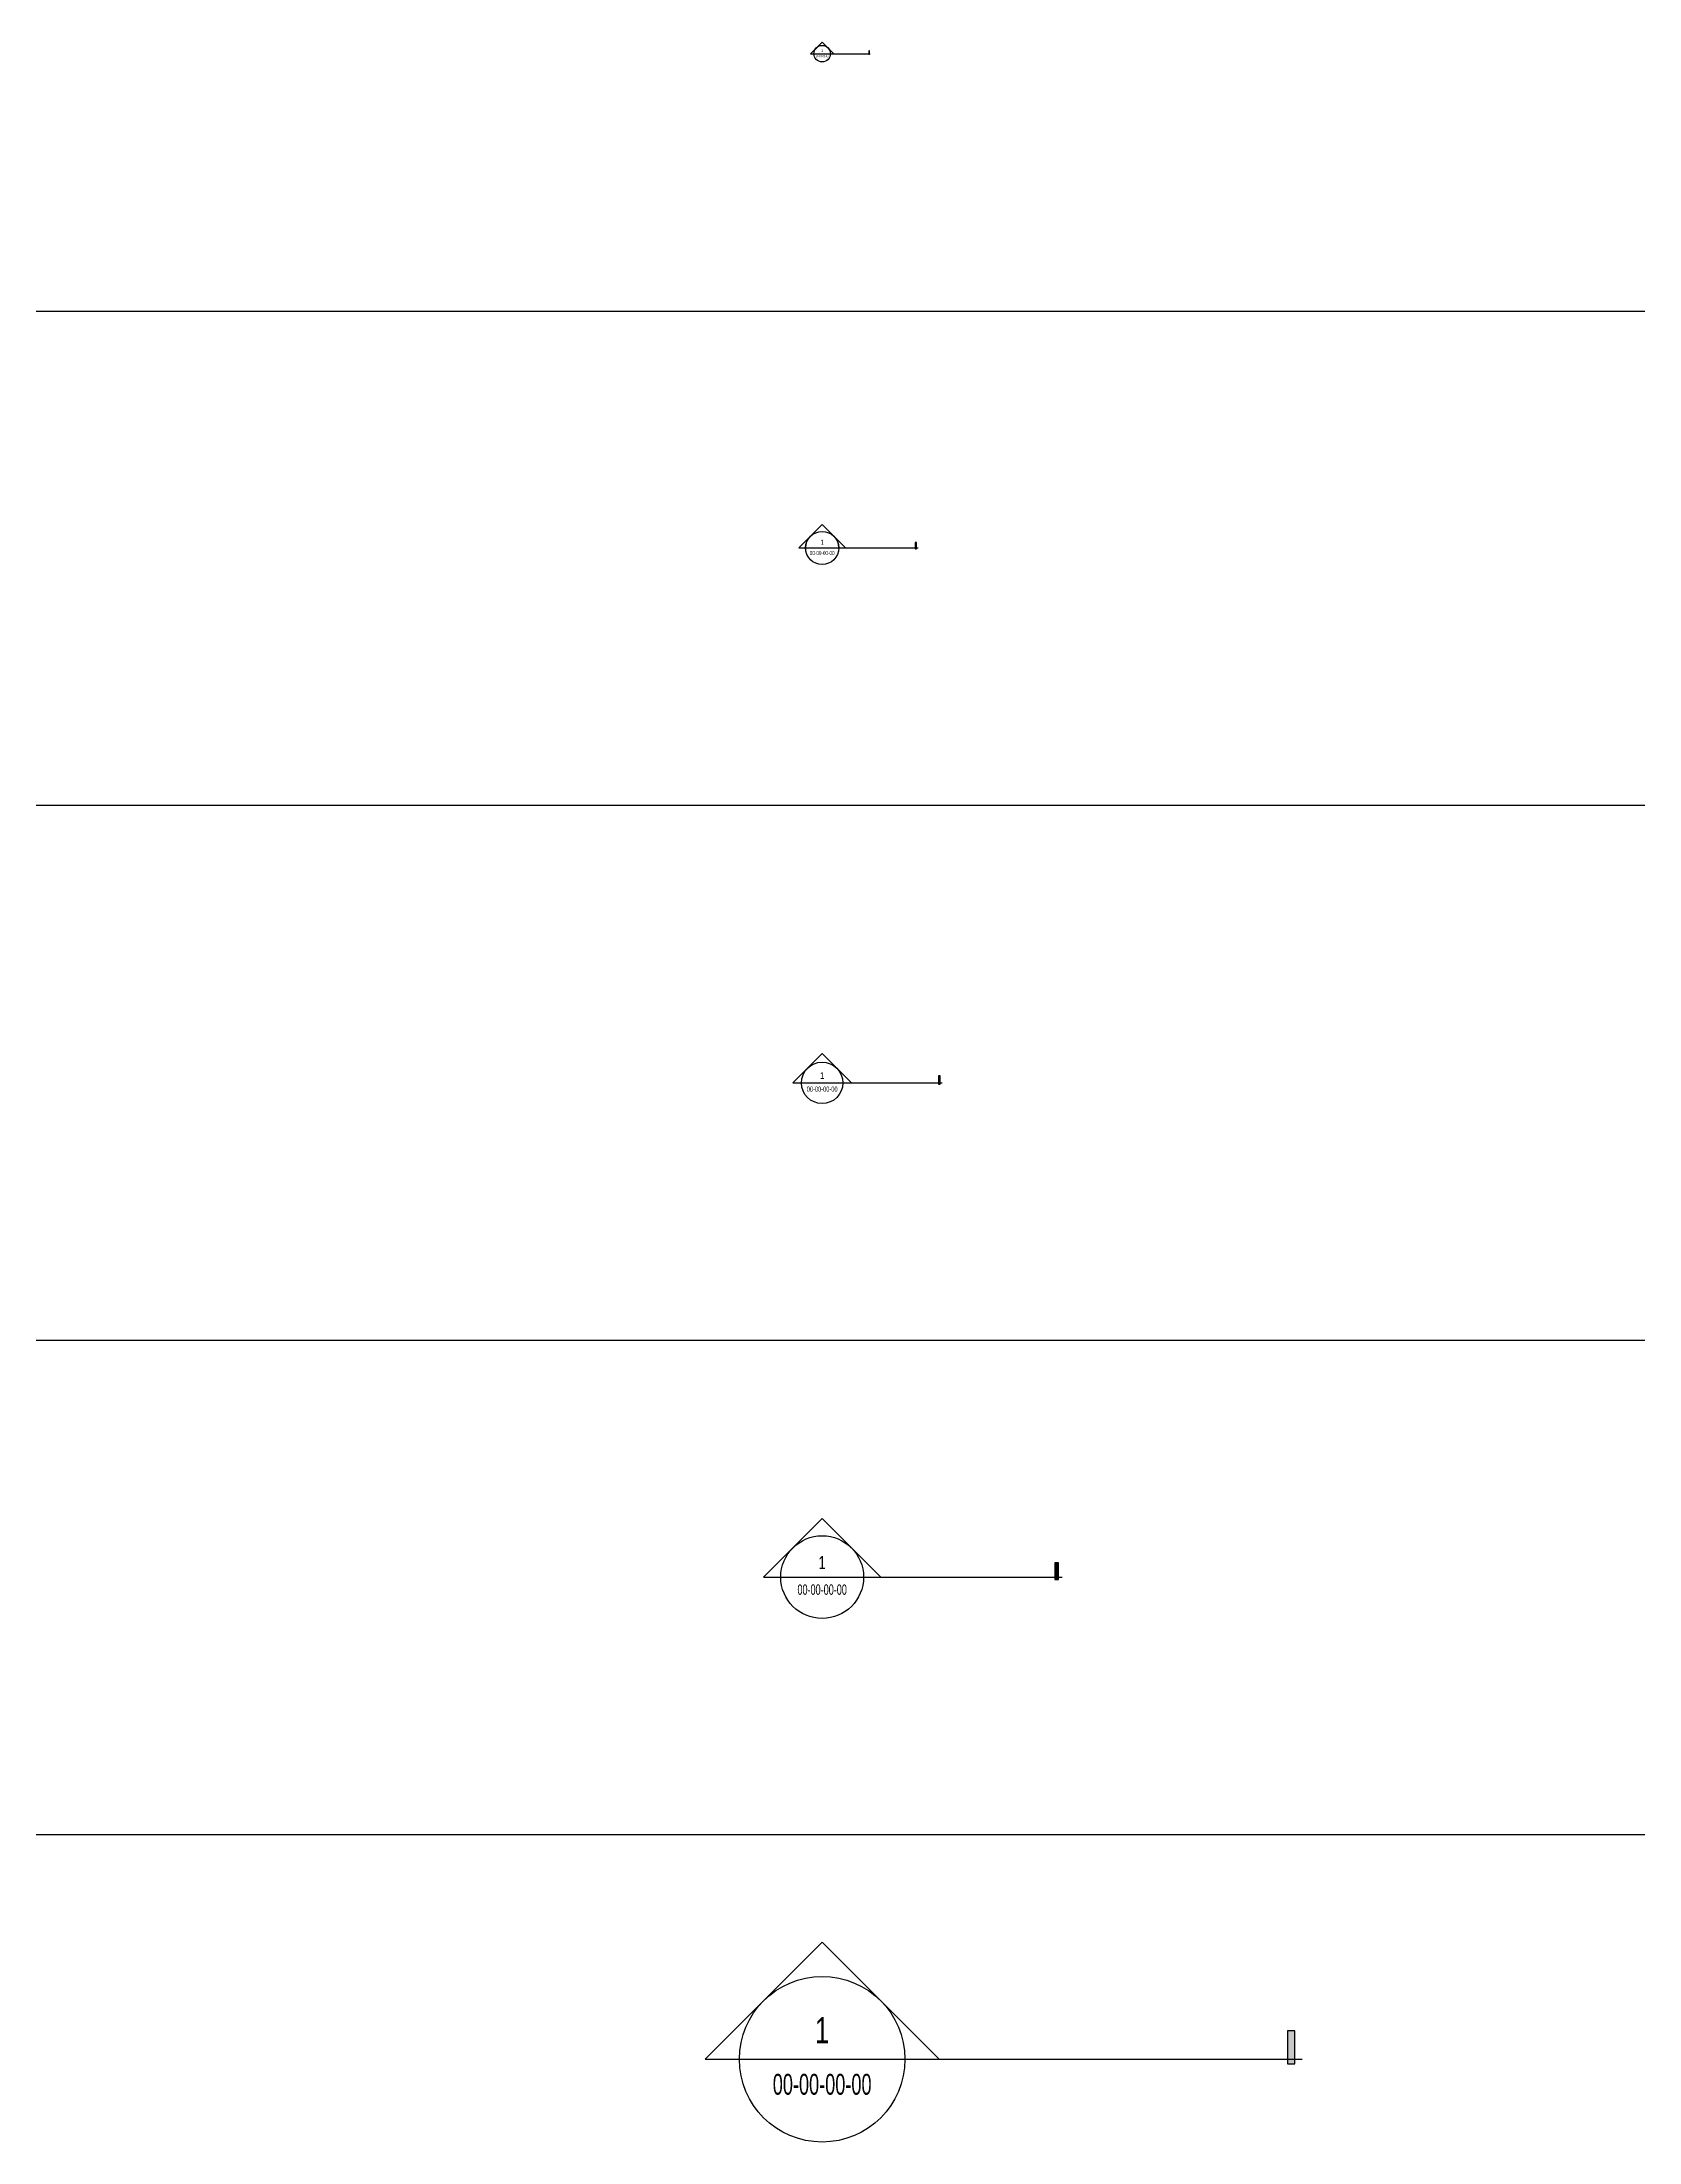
# Model space of a CAD drawing. Extents: x -1 to 478, y -15 to 369.
# Drawn here: x 385.48 to 400.8, y 26.73 to 46.88 of the extents above; entities that cross this region are included whole.
import ezdxf
from ezdxf.enums import TextEntityAlignment as Align

# ---------------------------------------------------------------- set-up
doc = ezdxf.new("R2010")
doc.units = 0
doc.header["$MEASUREMENT"] = 0
doc.linetypes.add('KH-Dash-dot-01', pattern=[18, 12, -3, 0, -3])
for name, color, linetype in [('LA-GNRL-Cross Reference', 161, 'Continuous'), ('LA-GNRL-NOTES-Text-02', 150, 'Continuous'), ('LA-GNRL-NOTES-Text-03', 240, 'Continuous')]:
    doc.layers.add(name, color=color, linetype=linetype)
doc.styles.add('TXT- (2)', font='gh-general font.shx', dxfattribs={"width": 0.75})
doc.styles.add('TXT- (3)', font='gh-general font.shx', dxfattribs={"width": 0.7})

# ---------------------------------------------------------------- blocks, each defined once
blk = doc.blocks.new('*U47')
blk.add_hatch(color=256).paths.add_polyline_path([(0.04533, 0.00274), (0.04462, 0.00274), (0.04462, -0.00044), (0.04533, -0.00044)])
blk.add_lwpolyline([(0.04533, 0.00274), (0.04462, 0.00274), (0.04462, -0.00044), (0.04533, -0.00044)], close=True)
blk.add_wipeout([(-0.01123, 0), (-0.00794, 0), (-0.00755, 0.00245), (-0.00642, 0.00467), (-0.00467, 0.00642), (-0.00245, 0.00755), (0, 0.00794), (0.00245, 0.00755), (0.00467, 0.00642), (0.00642, 0.00467), (0.00755, 0.00245), (0.00794, 0), (0.01123, 0), (0, 0.01123)])
at = {"linetype": 'KH-Dash-dot-01', "lineweight": 100}
blk.add_wipeout([(0, -0.00794), (-0.00245, -0.00755), (-0.00467, -0.00642), (-0.00642, -0.00467), (-0.00755, -0.00245), (-0.00794, 0), (-0.00755, 0.00245), (-0.00642, 0.00467), (-0.00467, 0.00642), (-0.00245, 0.00755), (0, 0.00794), (0.00245, 0.00755), (0.00467, 0.00642), (0.00642, 0.00467), (0.00755, 0.00245), (0.00794, 0), (0.00755, -0.00245), (0.00642, -0.00467), (0.00467, -0.00642), (0.00245, -0.00755)], dxfattribs=at)
blk.add_line((-0.00794, 0), (0.00794, 0))
blk.add_lwpolyline([(0.00794, 0), (0.01123, 0), (0, 0.01123), (-0.01123, 0), (-0.00794, 0, -1)], format="xyb", close=True)
at = {"linetype": 'KH-Dash-dot-01', "ltscale": 0.05}
blk.add_lwpolyline([(0.00794, 0), (0.04604, 0)], dxfattribs=at)
blk.add_circle((0, 0), 0.00794)
at = {"layer": 'LA-GNRL-NOTES-Text-02', "style": 'TXT- (2)', "width": 0.75, "flags": 8}
blk.add_attdef('VIEWNUMBER', text='', height=0.0025, dxfattribs=at).set_placement((0, 0.00079), align=Align.BOTTOM_CENTER)
at = {"layer": 'LA-GNRL-NOTES-Text-03', "style": 'TXT- (3)', "width": 0.65, "flags": 8}
blk.add_attdef('SHEETNUMBER', text='', height=0.002, dxfattribs=at).set_placement((0, -0.0014), align=Align.TOP_CENTER)
blk = doc.blocks.new('*U48')
blk.add_hatch(color=256).paths.add_polyline_path([(0.04533, 0.00274), (0.04462, 0.00274), (0.04462, -0.00044), (0.04533, -0.00044)])
blk.add_lwpolyline([(0.04533, 0.00274), (0.04462, 0.00274), (0.04462, -0.00044), (0.04533, -0.00044)], close=True)
blk.add_wipeout([(-0.01123, 0), (-0.00794, 0), (-0.00755, 0.00245), (-0.00642, 0.00467), (-0.00467, 0.00642), (-0.00245, 0.00755), (0, 0.00794), (0.00245, 0.00755), (0.00467, 0.00642), (0.00642, 0.00467), (0.00755, 0.00245), (0.00794, 0), (0.01123, 0), (0, 0.01123)])
at = {"linetype": 'KH-Dash-dot-01', "lineweight": 100}
blk.add_wipeout([(0, -0.00794), (-0.00245, -0.00755), (-0.00467, -0.00642), (-0.00642, -0.00467), (-0.00755, -0.00245), (-0.00794, 0), (-0.00755, 0.00245), (-0.00642, 0.00467), (-0.00467, 0.00642), (-0.00245, 0.00755), (0, 0.00794), (0.00245, 0.00755), (0.00467, 0.00642), (0.00642, 0.00467), (0.00755, 0.00245), (0.00794, 0), (0.00755, -0.00245), (0.00642, -0.00467), (0.00467, -0.00642), (0.00245, -0.00755)], dxfattribs=at)
blk.add_line((-0.00794, 0), (0.00794, 0))
blk.add_lwpolyline([(0.00794, 0), (0.01123, 0), (0, 0.01123), (-0.01123, 0), (-0.00794, 0, -1)], format="xyb", close=True)
at = {"linetype": 'KH-Dash-dot-01', "ltscale": 0.025}
blk.add_lwpolyline([(0.00794, 0), (0.04604, 0)], dxfattribs=at)
blk.add_circle((0, 0), 0.00794)
at = {"layer": 'LA-GNRL-NOTES-Text-02', "style": 'TXT- (2)', "width": 0.75, "flags": 8}
blk.add_attdef('VIEWNUMBER', text='', height=0.0025, dxfattribs=at).set_placement((0, 0.00079), align=Align.BOTTOM_CENTER)
at = {"layer": 'LA-GNRL-NOTES-Text-03', "style": 'TXT- (3)', "width": 0.65, "flags": 8}
blk.add_attdef('SHEETNUMBER', text='', height=0.002, dxfattribs=at).set_placement((0, -0.0014), align=Align.TOP_CENTER)
blk = doc.blocks.new('*U49')
blk.add_hatch(color=256).paths.add_polyline_path([(0.04533, 0.00274), (0.04462, 0.00274), (0.04462, -0.00044), (0.04533, -0.00044)])
blk.add_lwpolyline([(0.04533, 0.00274), (0.04462, 0.00274), (0.04462, -0.00044), (0.04533, -0.00044)], close=True)
blk.add_wipeout([(-0.01123, 0), (-0.00794, 0), (-0.00755, 0.00245), (-0.00642, 0.00467), (-0.00467, 0.00642), (-0.00245, 0.00755), (0, 0.00794), (0.00245, 0.00755), (0.00467, 0.00642), (0.00642, 0.00467), (0.00755, 0.00245), (0.00794, 0), (0.01123, 0), (0, 0.01123)])
at = {"linetype": 'KH-Dash-dot-01', "lineweight": 100}
blk.add_wipeout([(0, -0.00794), (-0.00245, -0.00755), (-0.00467, -0.00642), (-0.00642, -0.00467), (-0.00755, -0.00245), (-0.00794, 0), (-0.00755, 0.00245), (-0.00642, 0.00467), (-0.00467, 0.00642), (-0.00245, 0.00755), (0, 0.00794), (0.00245, 0.00755), (0.00467, 0.00642), (0.00642, 0.00467), (0.00755, 0.00245), (0.00794, 0), (0.00755, -0.00245), (0.00642, -0.00467), (0.00467, -0.00642), (0.00245, -0.00755)], dxfattribs=at)
blk.add_line((-0.00794, 0), (0.00794, 0))
blk.add_lwpolyline([(0.00794, 0), (0.01123, 0), (0, 0.01123), (-0.01123, 0), (-0.00794, 0, -1)], format="xyb", close=True)
at = {"linetype": 'KH-Dash-dot-01', "ltscale": 0.0125}
blk.add_lwpolyline([(0.00794, 0), (0.04604, 0)], dxfattribs=at)
blk.add_circle((0, 0), 0.00794)
at = {"layer": 'LA-GNRL-NOTES-Text-02', "style": 'TXT- (2)', "width": 0.75, "flags": 8}
blk.add_attdef('VIEWNUMBER', text='', height=0.0025, dxfattribs=at).set_placement((0, 0.00079), align=Align.BOTTOM_CENTER)
at = {"layer": 'LA-GNRL-NOTES-Text-03', "style": 'TXT- (3)', "width": 0.65, "flags": 8}
blk.add_attdef('SHEETNUMBER', text='', height=0.002, dxfattribs=at).set_placement((0, -0.0014), align=Align.TOP_CENTER)
blk = doc.blocks.new('*U50')
blk.add_hatch(color=256).paths.add_polyline_path([(0.0453, 0.0027), (0.0446, 0.0027), (0.0446, -0.0004), (0.0453, -0.0004)])
blk.add_lwpolyline([(0.0453, 0.0027), (0.0446, 0.0027), (0.0446, -0.0004), (0.0453, -0.0004)], close=True)
blk.add_wipeout([(-0.0112, 0), (-0.0079, 0), (-0.0075, 0.0025), (-0.0064, 0.0047), (-0.0047, 0.0064), (-0.0025, 0.0075), (0, 0.0079), (0.0025, 0.0075), (0.0047, 0.0064), (0.0064, 0.0047), (0.0075, 0.0025), (0.0079, 0), (0.0112, 0), (0, 0.0112)])
at = {"linetype": 'KH-Dash-dot-01', "lineweight": 100}
blk.add_wipeout([(0, -0.0079), (-0.0025, -0.0075), (-0.0047, -0.0064), (-0.0064, -0.0047), (-0.0075, -0.0025), (-0.0079, 0), (-0.0075, 0.0025), (-0.0064, 0.0047), (-0.0047, 0.0064), (-0.0025, 0.0075), (0, 0.0079), (0.0025, 0.0075), (0.0047, 0.0064), (0.0064, 0.0047), (0.0075, 0.0025), (0.0079, 0), (0.0075, -0.0025), (0.0064, -0.0047), (0.0047, -0.0064), (0.0025, -0.0075)], dxfattribs=at)
blk.add_line((-0.0079, 0), (0.0079, 0))
blk.add_lwpolyline([(0.0079, 0), (0.0112, 0), (0, 0.0112), (-0.0112, 0), (-0.0079, 0, -1)], format="xyb", close=True)
at = {"linetype": 'KH-Dash-dot-01', "ltscale": 0.01}
blk.add_lwpolyline([(0.0079, 0), (0.046, 0)], dxfattribs=at)
blk.add_circle((0, 0), 0.00794)
at = {"layer": 'LA-GNRL-NOTES-Text-02', "style": 'TXT- (2)', "width": 0.75, "flags": 8}
blk.add_attdef('VIEWNUMBER', text='', height=0.0025, dxfattribs=at).set_placement((0, 0.0008), align=Align.BOTTOM_CENTER)
at = {"layer": 'LA-GNRL-NOTES-Text-03', "style": 'TXT- (3)', "width": 0.65, "flags": 8}
blk.add_attdef('SHEETNUMBER', text='', height=0.002, dxfattribs=at).set_placement((0, -0.0014), align=Align.TOP_CENTER)
blk = doc.blocks.new('*U51')
blk.add_hatch(color=256).paths.add_polyline_path([(0.0453, 0.0027), (0.0446, 0.0027), (0.0446, -0.0004), (0.0453, -0.0004)])
blk.add_lwpolyline([(0.0453, 0.0027), (0.0446, 0.0027), (0.0446, -0.0004), (0.0453, -0.0004)], close=True)
blk.add_wipeout([(-0.0112, 0), (-0.0079, 0), (-0.0075, 0.0025), (-0.0064, 0.0047), (-0.0047, 0.0064), (-0.0025, 0.0075), (0, 0.0079), (0.0025, 0.0075), (0.0047, 0.0064), (0.0064, 0.0047), (0.0075, 0.0025), (0.0079, 0), (0.0112, 0), (0, 0.0112)])
at = {"linetype": 'KH-Dash-dot-01', "lineweight": 100}
blk.add_wipeout([(0, -0.0079), (-0.0025, -0.0075), (-0.0047, -0.0064), (-0.0064, -0.0047), (-0.0075, -0.0025), (-0.0079, 0), (-0.0075, 0.0025), (-0.0064, 0.0047), (-0.0047, 0.0064), (-0.0025, 0.0075), (0, 0.0079), (0.0025, 0.0075), (0.0047, 0.0064), (0.0064, 0.0047), (0.0075, 0.0025), (0.0079, 0), (0.0075, -0.0025), (0.0064, -0.0047), (0.0047, -0.0064), (0.0025, -0.0075)], dxfattribs=at)
blk.add_line((-0.0079, 0), (0.0079, 0))
blk.add_lwpolyline([(0.0079, 0), (0.0112, 0), (0, 0.0112), (-0.0112, 0), (-0.0079, 0, -1)], format="xyb", close=True)
at = {"linetype": 'KH-Dash-dot-01', "ltscale": 0.005}
blk.add_lwpolyline([(0.0079, 0), (0.046, 0)], dxfattribs=at)
blk.add_circle((0, 0), 0.00794)
at = {"layer": 'LA-GNRL-NOTES-Text-02', "style": 'TXT- (2)', "width": 0.75, "flags": 8}
blk.add_attdef('VIEWNUMBER', text='', height=0.0025, dxfattribs=at).set_placement((0, 0.0008), align=Align.BOTTOM_CENTER)
at = {"layer": 'LA-GNRL-NOTES-Text-03', "style": 'TXT- (3)', "width": 0.65, "flags": 8}
blk.add_attdef('SHEETNUMBER', text='', height=0.002, dxfattribs=at).set_placement((0, -0.0014), align=Align.TOP_CENTER)

msp = doc.modelspace()

# ---------------------------------------------------------------- linework, layer by layer
at = {"color": 220}
for points in [[(3.3053, 44.2997), (478.2768, 44.2997)], [(3.3053, 39.5577), (478.2768, 39.5577)], [(3.3053, 34.4261), (478.2768, 34.4261)], [(3.3053, 29.6845), (478.2768, 29.6845)]]:
    msp.add_lwpolyline(points, dxfattribs=at)

# ---------------------------------------------------------------- block references
at = {"layer": 'LA-GNRL-Cross Reference'}
for name, p, xscale, yscale, zscale in [('*U51', (392.9649, 46.7687), 10, 10, 10), ('*U50', (392.9649, 42.0268), 20, 20, 20), ('*U49', (392.9649, 36.8951), 25, 25, 25), ('*U48', (392.9649, 32.1535), 50, 50, 50), ('*U47', (392.9649, 27.5275), 100, 100, 100)]:
    msp.add_blockref(name, p, dxfattribs=dict(at, xscale=xscale, yscale=yscale, zscale=zscale)).add_auto_attribs({'VIEWNUMBER': '1', 'SHEETNUMBER': '00-00-00-00'})

doc.saveas('drawing.dxf')
